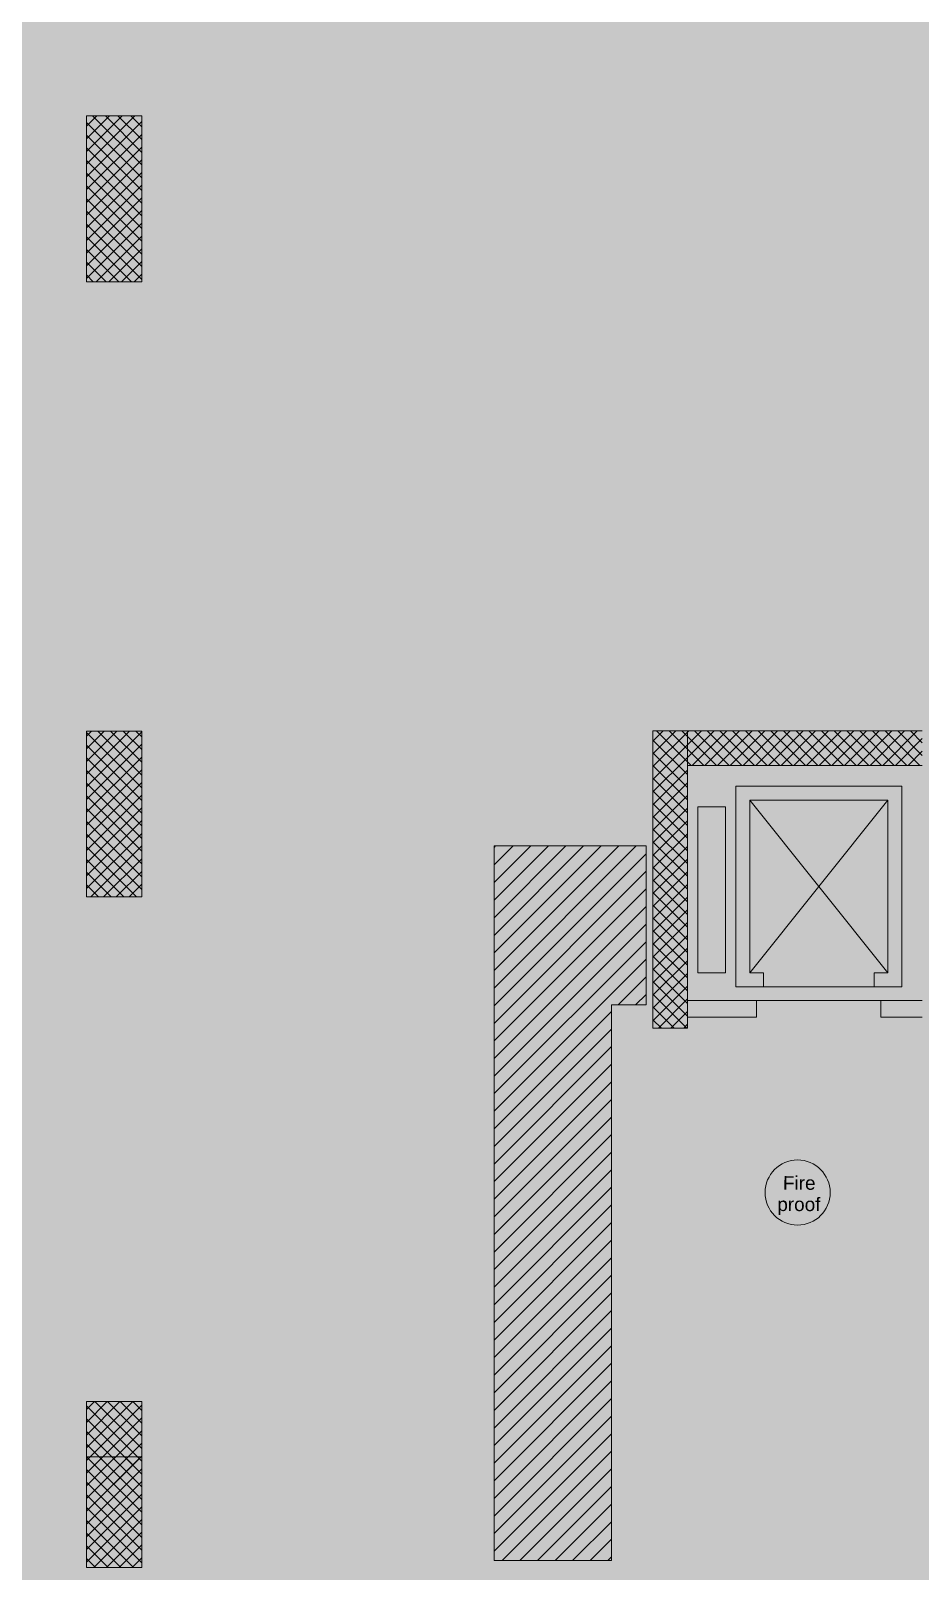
# Model space of a CAD drawing. Header units: metres. Extents: x 312 to 313.4, y 204 to 204.42.
# Drawn here: x 313.1007 to 313.1685, y 204.1875 to 204.3048 of the extents above; entities that cross this region are included whole.
import ezdxf

# ---------------------------------------------------------------- set-up
doc = ezdxf.new("R2010")
doc.units = ezdxf.units.M
for name, color, linetype, true_color in [('PDF_2D Drafting - General', 7, 'Continuous', 0x999999), ('PDF_A - Fill Zone', 7, 'Continuous', 0xcccccc), ('PDF_A - Muret', 7, 'Continuous', 0xaaaaaa), ('PDF_A - Shtyllat', 7, 'Continuous', 0x999999)]:
    doc.layers.add(name, color=color, linetype=linetype, true_color=true_color)
doc.layers.add('PDF_Drawing & Figure', color=5, linetype='Continuous')
doc.styles.add('PDF Arial', font='arial.ttf')

# ---------------------------------------------------------------- blocks, each defined once
blk = doc.blocks.new('bodrumi')
at = {"layer": 'PDF_2D Drafting - General', "true_color": 0xffffff, "transparency": 33554559}
blk.add_hatch(color=7, dxfattribs=at).paths.add_polyline_path([(0.00316, 0.24951), (0.00316, -0.0437), (-0.31895, -0.0437), (-0.31895, 0.21459), (-0.3188, 0.21675), (-0.31836, 0.21887), (-0.31763, 0.2209), (-0.31663, 0.22282), (-0.31538, 0.22459), (-0.3139, 0.22616), (-0.31221, 0.22752), (-0.31036, 0.22864), (-0.30837, 0.22949), (-0.30629, 0.23007), (-0.30414, 0.23035)])
at = {"layer": 'PDF_A - Fill Zone', "true_color": 0xffffff, "transparency": 33554559}
blk.add_hatch(color=7, dxfattribs=at).paths.add_polyline_path([(-0.09211, 0.12809), (-0.08053, 0.12809), (-0.08053, 0.11599), (-0.08316, 0.11599), (-0.08316, 0.07422), (-0.08316, 0.07367), (-0.09211, 0.07367)])
at = {"layer": 'PDF_2D Drafting - General', "color": 8, "lineweight": 9, "true_color": 0x7f7f7f}
for points in [[(-0.05948, 0.13421), (-0.07737, 0.13421)], [(-0.07737, 0.13421), (-0.07737, 0.11632)], [(-0.07448, 0.13105), (-0.07658, 0.13105)], [(-0.07658, 0.13105), (-0.07658, 0.11842)], [(-0.07448, 0.11842), (-0.07448, 0.13105)], [(-0.07658, 0.11842), (-0.07448, 0.11842)], [(-0.07737, 0.11632), (-0.05948, 0.11632)]]:
    blk.add_lwpolyline(points, dxfattribs=at)
at = {"layer": 'PDF_2D Drafting - General', "lineweight": 5}
for points in [[(-0.06105, 0.13262), (-0.07369, 0.13262)], [(-0.07369, 0.13262), (-0.07369, 0.11735)], [(-0.06105, 0.11735), (-0.06105, 0.13262)], [(-0.07263, 0.11841), (-0.06211, 0.13157)], [(-0.06211, 0.11841), (-0.07263, 0.13157)], [(-0.07263, 0.11841), (-0.07263, 0.13157)], [(-0.07263, 0.13157), (-0.06211, 0.13157)], [(-0.06211, 0.13157), (-0.06211, 0.11841)], [(-0.07369, 0.11735), (-0.06105, 0.11735)], [(-0.07158, 0.11841), (-0.07263, 0.11841)], [(-0.07158, 0.11841), (-0.07158, 0.11735)], [(-0.06211, 0.11841), (-0.06316, 0.11841)], [(-0.06316, 0.11841), (-0.06316, 0.11735)]]:
    blk.add_lwpolyline(points, dxfattribs=at)
at = {"layer": 'PDF_2D Drafting - General', "color": 11, "lineweight": 5, "true_color": 0xfd8379}
blk.add_ellipse((-0.06898, 0.10169), major_axis=(0.00248, 0), ratio=0.999824, dxfattribs=at)
at = {"layer": 'PDF_2D Drafting - General', "color": 7, "true_color": 0xffffff, "transparency": 33554559}
blk.add_solid([(-0.05948, 0.13421), (-0.07737, 0.13421), (-0.05948, 0.11632), (-0.07737, 0.11632)], dxfattribs=at)
at = {"layer": 'PDF_2D Drafting - General', "color": 254, "true_color": 0xe6e6e6, "transparency": 33554559}
blk.add_solid([(-0.07448, 0.11842), (-0.07658, 0.11842), (-0.07448, 0.13105), (-0.07658, 0.13105)], dxfattribs=at)
at = {"layer": 'PDF_A - Fill Zone', "lineweight": 5}
for points in [[(-0.09211, 0.11725), (-0.08127, 0.12809)], [(-0.09211, 0.11859), (-0.08261, 0.12809)], [(-0.09211, 0.11993), (-0.08395, 0.12809)], [(-0.09211, 0.12127), (-0.08529, 0.12809)], [(-0.09211, 0.12261), (-0.08663, 0.12809)], [(-0.09211, 0.12395), (-0.08797, 0.12809)], [(-0.09211, 0.12529), (-0.08931, 0.12809)], [(-0.09211, 0.12663), (-0.09065, 0.12809)], [(-0.09211, 0.12797), (-0.09199, 0.12809)], [(-0.09211, 0.12809), (-0.08053, 0.12809)], [(-0.09211, 0.07367), (-0.09211, 0.12809)], [(-0.08053, 0.12809), (-0.08053, 0.11599)], [(-0.09211, 0.11591), (-0.08053, 0.12749)], [(-0.09211, 0.11457), (-0.08053, 0.12615)], [(-0.09211, 0.11324), (-0.08053, 0.12481)], [(-0.09211, 0.1119), (-0.08053, 0.12347)], [(-0.09211, 0.11056), (-0.08053, 0.12213)], [(-0.09211, 0.10922), (-0.08053, 0.12079)], [(-0.09211, 0.10788), (-0.08053, 0.11945)], [(-0.08266, 0.11599), (-0.08053, 0.11811)], [(-0.08132, 0.11599), (-0.08053, 0.11677)], [(-0.09211, 0.10654), (-0.08316, 0.11548)], [(-0.08053, 0.11599), (-0.08316, 0.11599)], [(-0.08316, 0.11599), (-0.08316, 0.07422)], [(-0.09211, 0.1052), (-0.08316, 0.11414)], [(-0.09211, 0.10386), (-0.08316, 0.1128)], [(-0.09211, 0.10252), (-0.08316, 0.11146)], [(-0.09211, 0.10118), (-0.08316, 0.11012)], [(-0.09211, 0.09984), (-0.08316, 0.10878)], [(-0.09211, 0.0985), (-0.08316, 0.10744)], [(-0.09211, 0.09716), (-0.08316, 0.10611)], [(-0.09211, 0.09582), (-0.08316, 0.10477)], [(-0.09211, 0.09448), (-0.08316, 0.10343)], [(-0.09211, 0.09314), (-0.08316, 0.10209)], [(-0.09211, 0.0918), (-0.08316, 0.10075)], [(-0.09211, 0.09046), (-0.08316, 0.09941)], [(-0.09211, 0.08912), (-0.08316, 0.09807)], [(-0.09211, 0.08778), (-0.08316, 0.09673)], [(-0.09211, 0.08644), (-0.08316, 0.09539)], [(-0.09211, 0.0851), (-0.08316, 0.09405)], [(-0.09211, 0.08376), (-0.08316, 0.09271)], [(-0.09211, 0.08242), (-0.08316, 0.09137)], [(-0.09211, 0.08108), (-0.08316, 0.09003)], [(-0.09211, 0.07974), (-0.08316, 0.08869)], [(-0.09211, 0.0784), (-0.08316, 0.08735)], [(-0.09211, 0.07706), (-0.08316, 0.08601)], [(-0.09211, 0.07572), (-0.08316, 0.08467)], [(-0.09211, 0.07438), (-0.08316, 0.08333)], [(-0.09148, 0.07367), (-0.08316, 0.08199)], [(-0.09014, 0.07367), (-0.08316, 0.08065)], [(-0.0888, 0.07367), (-0.08316, 0.07931)], [(-0.08746, 0.07367), (-0.08316, 0.07797)], [(-0.08612, 0.07367), (-0.08316, 0.07663)], [(-0.08478, 0.07367), (-0.08316, 0.07529)], [(-0.08344, 0.07367), (-0.08316, 0.07395)], [(-0.08316, 0.07422), (-0.08316, 0.07367)], [(-0.08316, 0.07367), (-0.09211, 0.07367)]]:
    blk.add_lwpolyline(points, dxfattribs=at)
at = {"layer": 'PDF_A - Muret', "color": 8, "lineweight": 18, "true_color": 0x7f7f7f}
for points in [[(-0.07211, 0.11632), (-0.07737, 0.11632)], [(-0.07211, 0.11505), (-0.07211, 0.11632)], [(-0.05948, 0.11632), (-0.06263, 0.11632)], [(-0.06263, 0.11632), (-0.06263, 0.11505)], [(-0.07737, 0.11505), (-0.07211, 0.11505)], [(-0.06263, 0.11505), (-0.05948, 0.11505)]]:
    blk.add_lwpolyline(points, dxfattribs=at)
at = {"layer": 'PDF_A - Muret', "color": 254, "true_color": 0xcccccc, "transparency": 33554559}
for points in [[(-0.07737, 0.11632), (-0.07211, 0.11632), (-0.07737, 0.11505), (-0.07211, 0.11505)], [(-0.05948, 0.11632), (-0.05948, 0.11505), (-0.06263, 0.11632), (-0.06263, 0.11505)]]:
    blk.add_solid(points, dxfattribs=at)
at = {"layer": 'PDF_A - Shtyllat', "lineweight": 5}
for points in [[(-0.12316, 0.17999), (-0.11947, 0.18367)], [(-0.12316, 0.18095), (-0.12044, 0.18367)], [(-0.12316, 0.18192), (-0.12141, 0.18367)], [(-0.12316, 0.18289), (-0.12238, 0.18367)], [(-0.12316, 0.17902), (-0.11895, 0.18323)], [(-0.11895, 0.17896), (-0.12316, 0.18317)], [(-0.11895, 0.17993), (-0.12269, 0.18367)], [(-0.11895, 0.18089), (-0.12172, 0.18367)], [(-0.11895, 0.18186), (-0.12076, 0.18367)], [(-0.11895, 0.18283), (-0.11979, 0.18367)], [(-0.12316, 0.17805), (-0.11895, 0.18226)], [(-0.11895, 0.17799), (-0.12316, 0.1822)], [(-0.12316, 0.17708), (-0.11895, 0.18129)], [(-0.11895, 0.17702), (-0.12316, 0.18123)], [(-0.12316, 0.17612), (-0.11895, 0.18033)], [(-0.11895, 0.17606), (-0.12316, 0.18027)], [(-0.12316, 0.17515), (-0.11895, 0.17936)], [(-0.11895, 0.17509), (-0.12316, 0.1793)], [(-0.12316, 0.17418), (-0.11895, 0.17839)], [(-0.11895, 0.17412), (-0.12316, 0.17833)], [(-0.12316, 0.17321), (-0.11895, 0.17742)], [(-0.11895, 0.17315), (-0.12316, 0.17736)], [(-0.12316, 0.17225), (-0.11895, 0.17646)], [(-0.11895, 0.17219), (-0.12316, 0.1764)], [(-0.12316, 0.17128), (-0.11895, 0.17549)], [(-0.11895, 0.17122), (-0.12316, 0.17543)], [(-0.11974, 0.17104), (-0.12316, 0.17446)], [(-0.12243, 0.17104), (-0.11895, 0.17452)], [(-0.1207, 0.17104), (-0.12316, 0.17349)], [(-0.12167, 0.17104), (-0.12316, 0.17253)], [(-0.12146, 0.17104), (-0.11895, 0.17355)], [(-0.1205, 0.17104), (-0.11895, 0.17259)], [(-0.12264, 0.17104), (-0.12316, 0.17156)], [(-0.11953, 0.17104), (-0.11895, 0.17162)], [(-0.12316, 0.13354), (-0.11987, 0.13683)], [(-0.12316, 0.13451), (-0.12084, 0.13683)], [(-0.12316, 0.13548), (-0.12181, 0.13683)], [(-0.12316, 0.13644), (-0.12277, 0.13683)], [(-0.12316, 0.13257), (-0.11895, 0.13678)], [(-0.11895, 0.13251), (-0.12316, 0.13672)], [(-0.11895, 0.13348), (-0.1223, 0.13683)], [(-0.11895, 0.13445), (-0.12133, 0.13683)], [(-0.11895, 0.13542), (-0.12036, 0.13683)], [(-0.11895, 0.13638), (-0.11939, 0.13683)], [(-0.08, 0.13509), (-0.07825, 0.13684)], [(-0.08, 0.13606), (-0.07922, 0.13684)], [(-0.08, 0.13412), (-0.07737, 0.13675)], [(-0.07737, 0.13351), (-0.08, 0.13614)], [(-0.07737, 0.13448), (-0.07973, 0.13684)], [(-0.07737, 0.13545), (-0.07877, 0.13684)], [(-0.07737, 0.13641), (-0.0778, 0.13684)], [(-0.07737, 0.13482), (-0.07535, 0.13684)], [(-0.07737, 0.13579), (-0.07631, 0.13684)], [(-0.07737, 0.13675), (-0.07728, 0.13684)], [(-0.07517, 0.13421), (-0.07737, 0.13641)], [(-0.07701, 0.13421), (-0.07438, 0.13684)], [(-0.0742, 0.13421), (-0.07683, 0.13684)], [(-0.07604, 0.13421), (-0.07341, 0.13684)], [(-0.07323, 0.13421), (-0.07586, 0.13684)], [(-0.07508, 0.13421), (-0.07244, 0.13684)], [(-0.07226, 0.13421), (-0.0749, 0.13684)], [(-0.07411, 0.13421), (-0.07148, 0.13684)], [(-0.0713, 0.13421), (-0.07393, 0.13684)], [(-0.07314, 0.13421), (-0.07051, 0.13684)], [(-0.07033, 0.13421), (-0.07296, 0.13684)], [(-0.07217, 0.13421), (-0.06954, 0.13684)], [(-0.06936, 0.13421), (-0.07199, 0.13684)], [(-0.07121, 0.13421), (-0.06857, 0.13684)], [(-0.06839, 0.13421), (-0.07103, 0.13684)], [(-0.07024, 0.13421), (-0.06761, 0.13684)], [(-0.06743, 0.13421), (-0.07006, 0.13684)], [(-0.06927, 0.13421), (-0.06664, 0.13684)], [(-0.06646, 0.13421), (-0.06909, 0.13684)], [(-0.0683, 0.13421), (-0.06567, 0.13684)], [(-0.06549, 0.13421), (-0.06812, 0.13684)], [(-0.06733, 0.13421), (-0.0647, 0.13684)], [(-0.06452, 0.13421), (-0.06715, 0.13684)], [(-0.06637, 0.13421), (-0.06374, 0.13684)], [(-0.06356, 0.13421), (-0.06619, 0.13684)], [(-0.0654, 0.13421), (-0.06277, 0.13684)], [(-0.06259, 0.13421), (-0.06522, 0.13684)], [(-0.06443, 0.13421), (-0.0618, 0.13684)], [(-0.06162, 0.13421), (-0.06425, 0.13684)], [(-0.06346, 0.13421), (-0.06083, 0.13684)], [(-0.06065, 0.13421), (-0.06328, 0.13684)], [(-0.0625, 0.13421), (-0.05987, 0.13684)], [(-0.05968, 0.13421), (-0.06232, 0.13684)], [(-0.06153, 0.13421), (-0.05948, 0.13626)], [(-0.05948, 0.13497), (-0.06135, 0.13684)], [(-0.05948, 0.13594), (-0.06038, 0.13684)], [(-0.12316, 0.13161), (-0.11895, 0.13582)], [(-0.11895, 0.13155), (-0.12316, 0.13576)], [(-0.08, 0.13315), (-0.07737, 0.13579)], [(-0.07737, 0.13254), (-0.08, 0.13517)], [(-0.07613, 0.13421), (-0.07737, 0.13545)], [(-0.06056, 0.13421), (-0.05948, 0.1353)], [(-0.12316, 0.13064), (-0.11895, 0.13485)], [(-0.11895, 0.13058), (-0.12316, 0.13479)], [(-0.12316, 0.12967), (-0.11895, 0.13388)], [(-0.11895, 0.12961), (-0.12316, 0.13382)], [(-0.08, 0.13219), (-0.07737, 0.13482)], [(-0.07737, 0.13158), (-0.08, 0.13421)], [(-0.08, 0.13122), (-0.07737, 0.13385)], [(-0.0771, 0.13421), (-0.07737, 0.13448)], [(-0.12316, 0.1287), (-0.11895, 0.13291)], [(-0.11895, 0.12864), (-0.12316, 0.13285)], [(-0.07737, 0.13061), (-0.08, 0.13324)], [(-0.08, 0.13025), (-0.07737, 0.13288)], [(-0.12316, 0.12774), (-0.11895, 0.13195)], [(-0.11895, 0.12768), (-0.12316, 0.13189)], [(-0.07737, 0.12964), (-0.08, 0.13227)], [(-0.08, 0.12928), (-0.07737, 0.13192)], [(-0.12316, 0.12677), (-0.11895, 0.13098)], [(-0.11895, 0.12671), (-0.12316, 0.13092)], [(-0.07737, 0.12867), (-0.08, 0.1313)], [(-0.08, 0.12832), (-0.07737, 0.13095)], [(-0.07737, 0.12771), (-0.08, 0.13034)], [(-0.12316, 0.1258), (-0.11895, 0.13001)], [(-0.11895, 0.12574), (-0.12316, 0.12995)], [(-0.12316, 0.12483), (-0.11895, 0.12904)], [(-0.08, 0.12735), (-0.07737, 0.12998)], [(-0.07737, 0.12674), (-0.08, 0.12937)], [(-0.08, 0.12638), (-0.07737, 0.12901)], [(-0.11895, 0.12477), (-0.12316, 0.12898)], [(-0.11934, 0.1242), (-0.12316, 0.12802)], [(-0.12283, 0.1242), (-0.11895, 0.12808)], [(-0.07737, 0.12577), (-0.08, 0.1284)], [(-0.08, 0.12541), (-0.07737, 0.12805)], [(-0.12031, 0.1242), (-0.12316, 0.12705)], [(-0.12186, 0.1242), (-0.11895, 0.12711)], [(-0.07737, 0.1248), (-0.08, 0.12743)], [(-0.08, 0.12445), (-0.07737, 0.12708)], [(-0.12128, 0.1242), (-0.12316, 0.12608)], [(-0.12089, 0.1242), (-0.11895, 0.12614)], [(-0.07737, 0.12383), (-0.08, 0.12647)], [(-0.08, 0.12348), (-0.07737, 0.12611)], [(-0.07737, 0.12287), (-0.08, 0.1255)], [(-0.12224, 0.1242), (-0.12316, 0.12511)], [(-0.11992, 0.1242), (-0.11895, 0.12517)], [(-0.08, 0.12251), (-0.07737, 0.12514)], [(-0.07737, 0.1219), (-0.08, 0.12453)], [(-0.11896, 0.1242), (-0.11895, 0.1242)], [(-0.08, 0.12154), (-0.07737, 0.12417)], [(-0.07737, 0.12093), (-0.08, 0.12356)], [(-0.08, 0.12058), (-0.07737, 0.12321)], [(-0.07737, 0.11996), (-0.08, 0.1226)], [(-0.08, 0.11961), (-0.07737, 0.12224)], [(-0.07737, 0.119), (-0.08, 0.12163)], [(-0.08, 0.11864), (-0.07737, 0.12127)], [(-0.07737, 0.11803), (-0.08, 0.12066)], [(-0.08, 0.11767), (-0.07737, 0.1203)], [(-0.07737, 0.11706), (-0.08, 0.11969)], [(-0.08, 0.11671), (-0.07737, 0.11934)], [(-0.07737, 0.11609), (-0.08, 0.11873)], [(-0.08, 0.11574), (-0.07737, 0.11837)], [(-0.07737, 0.11513), (-0.08, 0.11776)], [(-0.08, 0.11477), (-0.07737, 0.1174)], [(-0.07742, 0.11421), (-0.08, 0.11679)], [(-0.07959, 0.11421), (-0.07737, 0.11643)], [(-0.07839, 0.11421), (-0.08, 0.11582)], [(-0.07863, 0.11421), (-0.07737, 0.11547)], [(-0.07936, 0.11421), (-0.08, 0.11485)], [(-0.07766, 0.11421), (-0.07737, 0.1145)], [(-0.12316, 0.08226), (-0.11964, 0.08578)], [(-0.12316, 0.08322), (-0.12061, 0.08578)], [(-0.12316, 0.08419), (-0.12158, 0.08578)], [(-0.12316, 0.08516), (-0.12254, 0.08578)], [(-0.11895, 0.0822), (-0.12253, 0.08578)], [(-0.11895, 0.08316), (-0.12156, 0.08578)], [(-0.11895, 0.08413), (-0.12059, 0.08578)], [(-0.11895, 0.0851), (-0.11962, 0.08578)], [(-0.12316, 0.08129), (-0.11895, 0.0855)], [(-0.11895, 0.08123), (-0.12316, 0.08544)], [(-0.12316, 0.08032), (-0.11895, 0.08453)], [(-0.11895, 0.08026), (-0.12316, 0.08447)], [(-0.12316, 0.07935), (-0.11895, 0.08356)], [(-0.11895, 0.07929), (-0.12316, 0.0835)], [(-0.12316, 0.07839), (-0.11895, 0.0826)], [(-0.11895, 0.07833), (-0.12316, 0.08254)], [(-0.12316, 0.07742), (-0.11895, 0.08163)], [(-0.12316, 0.07742), (-0.11901, 0.08157)], [(-0.12316, 0.07839), (-0.11998, 0.08157)], [(-0.12316, 0.07935), (-0.12095, 0.08157)], [(-0.12316, 0.08032), (-0.12192, 0.08157)], [(-0.12316, 0.08129), (-0.12288, 0.08157)], [(-0.11895, 0.07736), (-0.12316, 0.08157)], [(-0.11895, 0.07736), (-0.12315, 0.08157)], [(-0.11895, 0.07833), (-0.12219, 0.08157)], [(-0.11895, 0.07929), (-0.12122, 0.08157)], [(-0.11895, 0.08026), (-0.12025, 0.08157)], [(-0.11895, 0.08123), (-0.11928, 0.08157)], [(-0.12316, 0.07645), (-0.11895, 0.08066)], [(-0.12316, 0.07645), (-0.11895, 0.08066)], [(-0.11895, 0.07639), (-0.12316, 0.0806)], [(-0.11895, 0.07639), (-0.12316, 0.0806)], [(-0.12316, 0.07548), (-0.11895, 0.07969)], [(-0.12316, 0.07548), (-0.11895, 0.07969)], [(-0.11895, 0.07542), (-0.12316, 0.07963)], [(-0.11895, 0.07542), (-0.12316, 0.07963)], [(-0.12316, 0.07452), (-0.11895, 0.07873)], [(-0.12316, 0.07452), (-0.11895, 0.07873)], [(-0.11895, 0.07446), (-0.12316, 0.07867)], [(-0.11895, 0.07446), (-0.12316, 0.07867)], [(-0.12316, 0.07355), (-0.11895, 0.07776)], [(-0.12316, 0.07355), (-0.11895, 0.07776)], [(-0.11895, 0.07349), (-0.12316, 0.0777)], [(-0.11895, 0.07349), (-0.12316, 0.0777)], [(-0.11957, 0.07314), (-0.12316, 0.07673)], [(-0.11957, 0.07314), (-0.12316, 0.07673)], [(-0.1226, 0.07314), (-0.11895, 0.07679)], [(-0.1226, 0.07314), (-0.11895, 0.07679)], [(-0.12054, 0.07314), (-0.12316, 0.07576)], [(-0.12054, 0.07314), (-0.12316, 0.07576)], [(-0.12163, 0.07314), (-0.11895, 0.07582)], [(-0.12163, 0.07314), (-0.11895, 0.07582)], [(-0.12151, 0.07314), (-0.12316, 0.0748)], [(-0.12151, 0.07314), (-0.12316, 0.0748)], [(-0.12066, 0.07314), (-0.11895, 0.07486)], [(-0.12066, 0.07314), (-0.11895, 0.07486)], [(-0.12247, 0.07314), (-0.12316, 0.07383)], [(-0.12247, 0.07314), (-0.12316, 0.07383)], [(-0.11969, 0.07314), (-0.11895, 0.07389)], [(-0.11969, 0.07314), (-0.11895, 0.07389)]]:
    blk.add_lwpolyline(points, dxfattribs=at)
at = {"layer": 'PDF_A - Shtyllat', "color": 8, "lineweight": 18, "true_color": 0x7f7f7f}
for points in [[(-0.11895, 0.18367), (-0.12316, 0.18367)], [(-0.12316, 0.18367), (-0.12316, 0.17104)], [(-0.11895, 0.17104), (-0.11895, 0.18367)], [(-0.12316, 0.17104), (-0.11895, 0.17104)], [(-0.11895, 0.13683), (-0.12316, 0.13683)], [(-0.12316, 0.13683), (-0.12316, 0.1242)], [(-0.11895, 0.1242), (-0.11895, 0.13683)], [(-0.08, 0.13684), (-0.07737, 0.13684)], [(-0.08, 0.11421), (-0.08, 0.13684)], [(-0.07737, 0.13684), (-0.07737, 0.11421)], [(-0.07737, 0.13421), (-0.07737, 0.13684)], [(-0.07737, 0.13684), (-0.05948, 0.13684)], [(-0.05948, 0.13421), (-0.07737, 0.13421)], [(-0.12316, 0.1242), (-0.11895, 0.1242)], [(-0.07737, 0.11421), (-0.08, 0.11421)], [(-0.11895, 0.08578), (-0.12316, 0.08578)], [(-0.12316, 0.08578), (-0.12316, 0.07314)], [(-0.11895, 0.07314), (-0.11895, 0.08578)], [(-0.11895, 0.08157), (-0.12316, 0.08157)], [(-0.12316, 0.08157), (-0.12316, 0.07314)], [(-0.11895, 0.07314), (-0.11895, 0.08157)], [(-0.12316, 0.07314), (-0.11895, 0.07314)], [(-0.12316, 0.07314), (-0.11895, 0.07314)]]:
    blk.add_lwpolyline(points, dxfattribs=at)
at = {"layer": 'PDF_A - Shtyllat', "color": 253, "true_color": 0xaaaaaa, "transparency": 33554559}
for points in [[(-0.12316, 0.17104), (-0.12316, 0.18367), (-0.11895, 0.17104), (-0.11895, 0.18367)], [(-0.12316, 0.1242), (-0.12316, 0.13683), (-0.11895, 0.1242), (-0.11895, 0.13683)], [(-0.08, 0.13684), (-0.07737, 0.13684), (-0.08, 0.11421), (-0.07737, 0.11421)], [(-0.05948, 0.13684), (-0.05948, 0.13421), (-0.07737, 0.13684), (-0.07737, 0.13421)], [(-0.12316, 0.07314), (-0.12316, 0.08578), (-0.11895, 0.07314), (-0.11895, 0.08578)], [(-0.12316, 0.07314), (-0.12316, 0.08157), (-0.11895, 0.07314), (-0.11895, 0.08157)]]:
    blk.add_solid(points, dxfattribs=at)
at = {"layer": 'PDF_Drawing & Figure', "color": 253, "lineweight": 5, "true_color": 0x999999}
for points in [[(-0.06105, 0.13262), (-0.07369, 0.13262)], [(-0.07369, 0.13262), (-0.07369, 0.11735)], [(-0.06105, 0.11735), (-0.06105, 0.13262)], [(-0.07263, 0.11841), (-0.06211, 0.13157)], [(-0.06211, 0.11841), (-0.07263, 0.13157)], [(-0.07263, 0.11841), (-0.07263, 0.13157)], [(-0.07263, 0.13157), (-0.06211, 0.13157)], [(-0.06211, 0.13157), (-0.06211, 0.11841)], [(-0.07369, 0.11735), (-0.06105, 0.11735)], [(-0.07158, 0.11841), (-0.07263, 0.11841)], [(-0.07158, 0.11841), (-0.07158, 0.11735)], [(-0.06211, 0.11841), (-0.06316, 0.11841)], [(-0.06316, 0.11841), (-0.06316, 0.11735)]]:
    blk.add_lwpolyline(points, dxfattribs=at)
at = {"layer": 'PDF_2D Drafting - General', "color": 11, "true_color": 0xfd8379, "char_height": 0.0010334, "attachment_point": 7, "rotation": 359.9, "style": 'PDF Arial'}
for s, insert in [('\\W0.999618;Fire', (-0.0701, 0.10189)), ('\\W0.999113;proof', (-0.07053, 0.09997))]:
    blk.add_mtext(s, dxfattribs=dict(at, insert=insert))

msp = doc.modelspace()

# ---------------------------------------------------------------- block references
msp.add_blockref('bodrumi', (313.2281, 204.11467))

doc.saveas('drawing.dxf')
